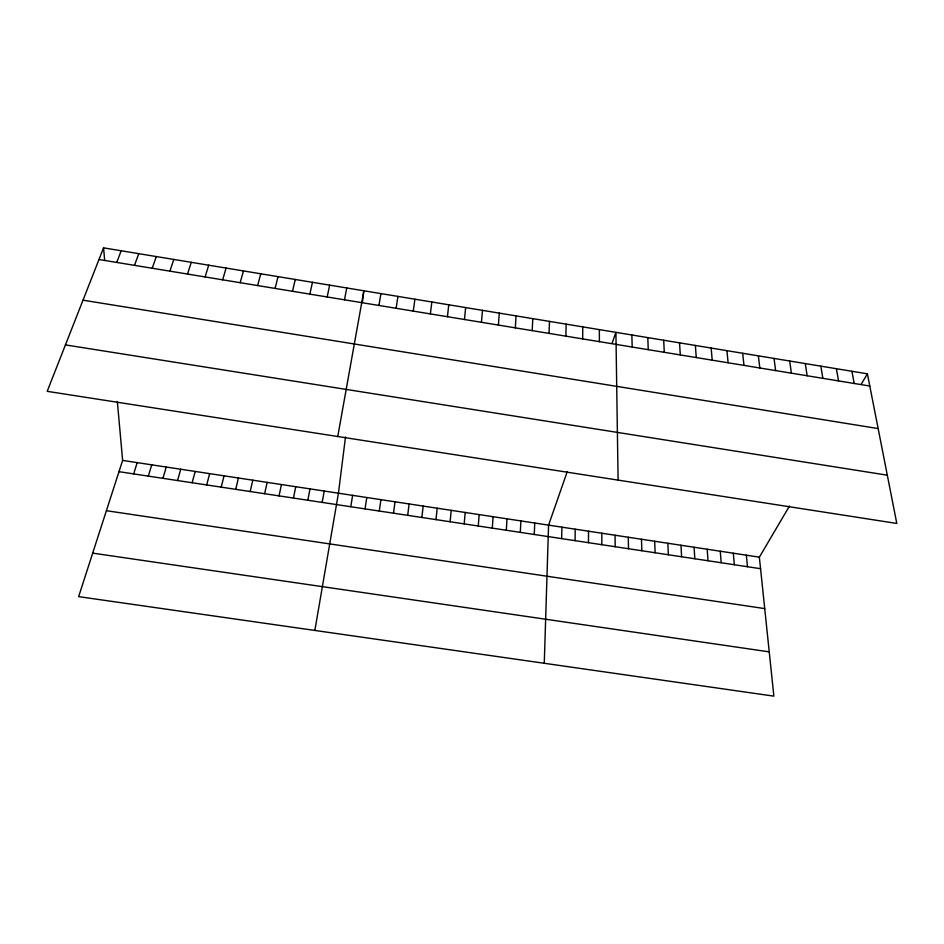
<?xml version="1.0" encoding="UTF-8"?>
<svg xmlns="http://www.w3.org/2000/svg" width="944" height="944" viewBox="0 0 944 944"><rect width="100%" height="100%" fill="white"/><g stroke="black" fill="none" stroke-linecap="round" stroke-linejoin="round"><path stroke-width="1.42" d="M588.466 542.682L588.525 531.201M582.649 338.908L582.767 326.884M575.073 540.652L575.226 529.183M565.869 336.158L566.14 324.134M561.656 538.623L561.916 527.165M544.275 663.278L548.57 525.135L567.309 471.481M549.054 333.397L549.479 321.397M534.28 534.481L534.729 523.035M532.215 330.624L532.782 318.635M520.309 532.369L520.876 520.923M506.314 530.257L506.987 518.811M515.33 327.851L516.049 315.874M492.308 528.133L493.075 516.698M498.408 325.078L499.282 313.113M478.266 526.009L479.151 514.586M464.2 523.885L465.191 512.462M481.452 322.293L482.478 310.34M450.111 521.761L451.208 510.338M464.46 319.509L465.64 307.567M435.998 519.625L437.19 508.214M447.432 316.712L448.766 304.782M421.862 517.477L423.16 506.078M407.69 515.341L409.106 503.943M345.504 436.978L338.436 493.205L314.848 630.439M362.425 302.163L363.853 290.776L337.751 436.517M430.358 313.915L431.856 301.997M393.506 513.194L395.017 501.807M413.26 311.107L414.912 299.201M379.287 511.046L380.916 499.659M365.045 508.887L366.779 497.512M396.126 308.287L397.931 296.404M350.779 506.739L352.619 495.364M378.945 305.467L380.916 293.596M322.164 502.409L324.229 491.045M307.827 500.237L309.998 488.886M344.477 299.814L346.767 287.967M293.454 498.066L295.743 486.715M327.19 296.971L329.633 285.135M279.058 495.883L281.454 484.543M264.639 493.712L267.14 482.372M309.868 294.127L312.464 282.303M250.195 491.517L252.815 480.189M292.498 291.283L295.271 279.471M235.717 489.334L238.443 478.006M275.105 288.427L278.032 276.627M221.215 487.139L224.058 475.823M257.665 285.56L260.745 273.784M206.689 484.945L209.651 473.628M192.139 482.738L195.207 471.445M240.189 282.693L243.434 270.928M177.566 480.543L180.741 469.239M222.666 279.813L226.088 268.061M162.958 478.325L166.25 467.044M148.326 476.118L151.736 464.837M205.119 276.934L208.695 265.193M133.67 473.9L137.199 462.619M187.526 274.055L191.266 262.314M117.339 401.495L122.626 460.412L78.647 596.632L773.856 696.141L759.354 557.161L789.479 506.043M169.896 271.152L173.802 259.435M152.22 268.261L156.303 256.556M612.137 343.168L615.913 332.347L618.096 480.107M134.508 265.347L138.756 253.665M116.761 262.432L121.174 250.762M103.557 247.859L47.2 391.335L896.8 523.448L867.394 373.824L103.557 247.859L104.631 259.848M861.341 384.078L867.394 373.824M92.689 553.125L769.242 651.867M106.389 510.704L764.723 608.597M118.991 471.681L760.557 568.701M122.626 460.412L759.354 557.161M65.443 344.902L887.313 475.198M83.013 300.18L878.156 428.576M98.978 259.517L869.79 386.037M851.913 371.263L854.178 383.476M836.396 368.703L838.532 380.904M820.855 366.142L822.849 378.332M805.279 363.582L807.144 375.759M789.68 360.997L791.402 373.175M774.033 358.425L775.626 370.579M758.374 355.841L759.814 367.983M742.668 353.257L743.978 365.387M726.939 350.661L728.107 362.779M746.35 555.19L747.459 566.719M733.311 553.208L734.326 564.736M711.174 348.053L712.201 360.171M720.26 551.225L721.181 562.742M695.374 345.457L696.259 357.552M707.186 549.243L708.012 560.76M694.088 547.249L694.819 558.765M679.55 342.837L680.294 354.932M680.978 545.254L681.603 556.759M663.691 340.229L664.293 352.313M667.833 543.26L668.364 554.765M647.796 337.61L648.257 349.681M654.676 541.254L655.112 552.759M641.483 539.248L641.826 550.741M631.866 334.978L632.185 347.038M628.279 537.242L628.515 548.735M615.051 535.236L615.193 546.718M601.8 533.218L601.847 544.7M599.357 329.621L599.381 341.657"/></g></svg>
